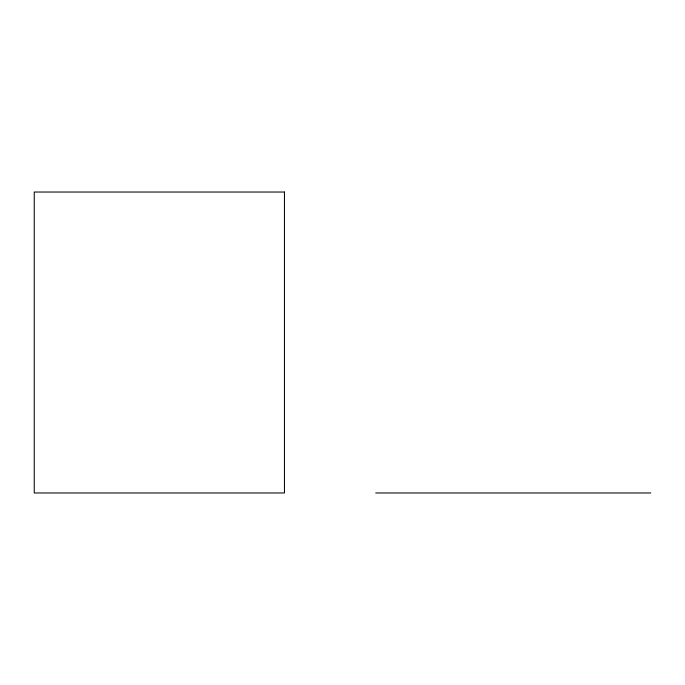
<?xml version="1.0" encoding="UTF-8"?>
<svg xmlns="http://www.w3.org/2000/svg" width="685" height="685" viewBox="0 0 685 685"><rect width="100%" height="100%" fill="white"/><g stroke="black" fill="none" stroke-linecap="round" stroke-linejoin="round"><path stroke-width="1.03" d="M375.722 492.969L650.75 492.969M284.455 192.031L34.25 192.031L34.25 492.969L284.455 492.969L284.455 192.031"/></g></svg>
